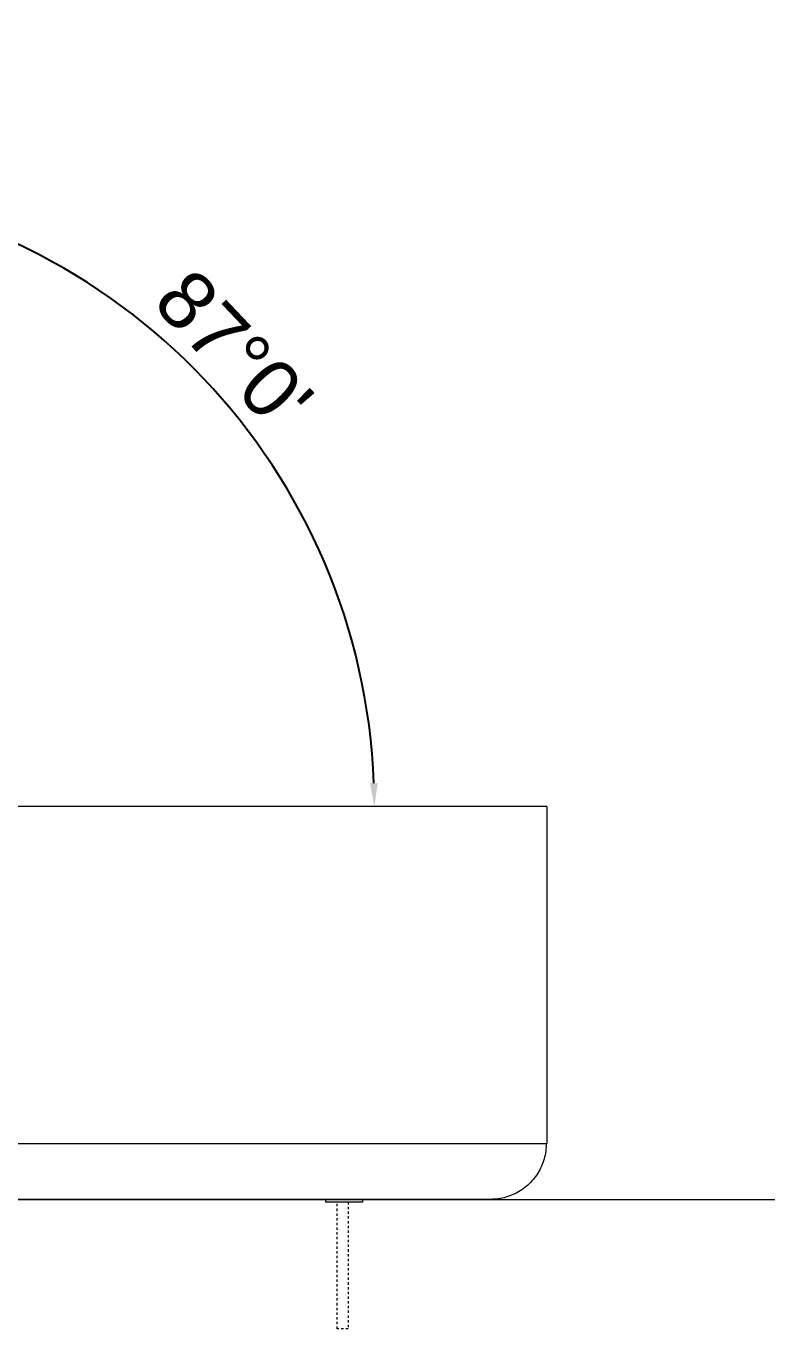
# Model space of a CAD drawing. Header units: inches. Extents: x 214 to 477, y -11 to 187.
# Drawn here: x 362.2 to 394, y 67.2 to 122.5 of the extents above; entities that cross this region are included whole.
import ezdxf

# ---------------------------------------------------------------- set-up
doc = ezdxf.new("R2010")
doc.units = ezdxf.units.IN
doc.linetypes.add('HIDDEN', pattern=[1.905, 1.27, -0.635])
for name, color, linetype, lineweight in [('ZANO_R', 7, 'Continuous', 0), ('ZANO_R_przerywana', 250, 'HIDDEN', 0), ('ZANO_W', 1, 'Continuous', 0)]:
    doc.layers.add(name, color=color, linetype=linetype, lineweight=lineweight)
doc.styles.get("Standard").update_dxf_attribs({"font": 'arial.ttf'})
doc.dimstyles.new('amerykanie', dxfattribs={"dimtxt": 50, "dimasz": 50, "dimexe": 0.5, "dimexo": 0.5, "dimgap": 1, "dimtad": 1, "dimdec": 0, "dimzin": 0, "dimlunit": 5, "dimtxsty": 'Standard', "dimcen": 0.09, "dimclrd": 1, "dimclre": 1, "dimclrt": 1, "dimazin": 0, "dimtfac": 1, "dimtdec": 0, "dimtmove": 0, "dimatfit": 3, "dimfxl": 1, "dimtzin": 0, "dimarcsym": 1})

# ---------------------------------------------------------------- blocks, each defined once
blk = doc.blocks.new('*D360')
at = {"layer": 'ZANO_W', "color": 1, "lineweight": -2}
blk.add_arc((350.652, 89.363), 26.353, 2.1743, 84.8257, dxfattribs=at)
at = {"layer": 'ZANO_W', "color": 1}
for points in [[(353.04, 115.775), (353.017, 115.442), (352.031, 115.68)], [(376.819, 90.36), (377.152, 90.366), (377.005, 89.363)]]:
    blk.add_solid(points, dxfattribs=at)
at = {"layer": 'ZANO_W', "color": 1, "insert": (371.044, 108.715), "char_height": 2.4375, "attachment_point": 5, "rotation": 313.5}
blk.add_mtext("87%%d0'", dxfattribs=at)

msp = doc.modelspace()

# ---------------------------------------------------------------- linework, layer by layer
at = {"layer": 'ZANO_R'}
for p, q in [((384.31696, 89.36332), (359.11995, 89.36332)), ((384.31696, 89.36332), (384.31696, 75.0719)), ((359.17901, 75.0719), (384.31696, 75.0719)), ((384.24681, 74.58078), (384.22826, 74.50045)), ((384.26254, 74.66172), (384.24681, 74.58078)), ((384.27545, 74.74315), (384.26254, 74.66172)), ((384.2855, 74.82499), (384.27545, 74.74315)), ((384.29269, 74.90712), (384.2855, 74.82499)), ((384.29701, 74.98946), (384.29269, 74.90712)), ((384.29845, 75.0719), (384.29701, 74.98946)), ((384.05934, 74.03642), (384.0219, 73.96296)), ((384.09419, 74.11114), (384.05934, 74.03642)), ((384.12641, 74.18704), (384.09419, 74.11114)), ((384.15596, 74.26401), (384.12641, 74.18704)), ((384.1828, 74.34196), (384.15596, 74.26401)), ((384.20691, 74.42081), (384.1828, 74.34196)), ((384.22826, 74.50045), (384.20691, 74.42081)), ((383.69166, 73.49135), (383.63542, 73.43105)), ((383.74575, 73.55357), (383.69166, 73.49135)), ((383.79764, 73.61765), (383.74575, 73.55357)), ((383.84726, 73.68349), (383.79764, 73.61765)), ((383.89455, 73.75103), (383.84726, 73.68349)), ((383.93946, 73.82018), (383.89455, 73.75103)), ((383.98193, 73.89085), (383.93946, 73.82018)), ((384.0219, 73.96296), (383.98193, 73.89085)), ((382.97173, 72.94887), (382.897, 72.91403)), ((383.04519, 72.9863), (382.97173, 72.94887)), ((383.1173, 73.02627), (383.04519, 72.9863)), ((383.18798, 73.06874), (383.1173, 73.02627)), ((383.25713, 73.11364), (383.18798, 73.06874)), ((383.32467, 73.16093), (383.25713, 73.11364)), ((383.39051, 73.21055), (383.32467, 73.16093)), ((383.45459, 73.26243), (383.39051, 73.21055)), ((383.51682, 73.31652), (383.45459, 73.26243)), ((383.57712, 73.37275), (383.51682, 73.31652)), ((383.63542, 73.43105), (383.57712, 73.37275)), ((381.93623, 72.70982), (361.14752, 72.70982)), ((374.92714, 72.70982), (374.92714, 72.59171)), ((376.50195, 72.59171), (374.92714, 72.59171)), ((376.50195, 72.70982), (376.50195, 72.59171)), ((382.01867, 72.71126), (381.93623, 72.70982)), ((382.10101, 72.71557), (382.01867, 72.71126)), ((382.18314, 72.72276), (382.10101, 72.71557)), ((382.26498, 72.73281), (382.18314, 72.72276)), ((382.34641, 72.7457), (382.26498, 72.73281)), ((382.42735, 72.76144), (382.34641, 72.7457)), ((382.50769, 72.77998), (382.42735, 72.76144)), ((382.58733, 72.80132), (382.50769, 72.77998)), ((382.66617, 72.82543), (382.58733, 72.80132)), ((382.74413, 72.85227), (382.66617, 72.82543)), ((382.82111, 72.88181), (382.74413, 72.85227)), ((382.897, 72.91403), (382.82111, 72.88181))]:
    msp.add_line(p, q, dxfattribs=at)
msp.add_lwpolyline([(323.13898, 72.70922), (394.00117, 72.70922)], dxfattribs=at)
at = {"layer": 'ZANO_R_przerywana', "ltscale": 0.05}
for p, q in [((375.42717, 67.21527), (375.42729, 72.59171)), ((375.89974, 72.59171), (375.89961, 67.21527)), ((375.8995, 67.21527), (375.42727, 67.21526))]:
    msp.add_line(p, q, dxfattribs=at)

# ---------------------------------------------------------------- dimensions: what is measured, and where the dimension line sits
at = {"layer": 'ZANO_W'}
dim = msp.add_angular_dim_2l(base=(373.70046, 102.13931), line1=((355.00142, 172.35586), (350.67137, 89.73358)), line2=((384.31696, 89.36332), (359.11995, 89.36332)), dimstyle='amerykanie', override={"dimtxt": 2.4375, "dimasz": 1, "dimgap": 0.5, "dimdec": 4, "dimaunit": 1, "dimadec": 1, "dimtdec": 4, "dimtmove": 1, "dimfrac": 2}, dxfattribs=at)
dim.commit()
dim.dimension.update_dxf_attribs({"geometry": '*D360', "text_midpoint": (371.04435, 108.71497)})

doc.saveas('drawing.dxf')
